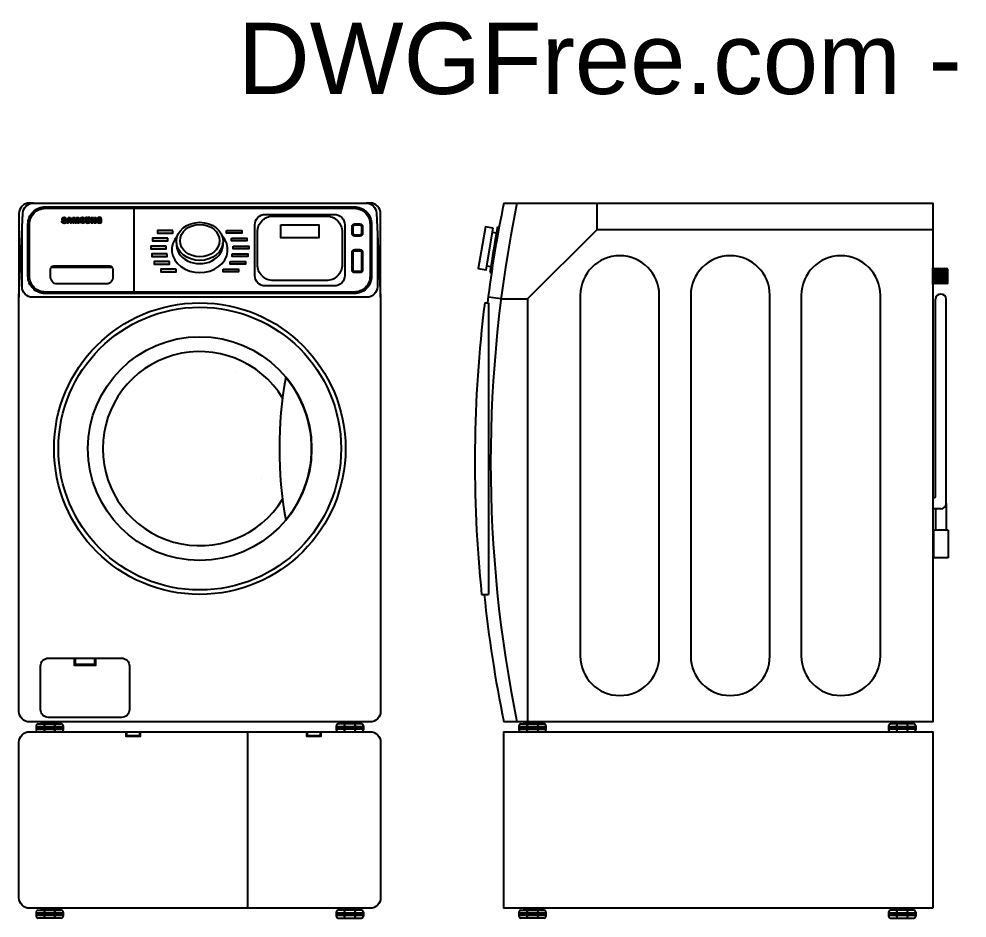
# Model space of a CAD drawing. Header units: millimetres. Extents: x -1005 to 7096, y 7734 to 11599.
# Drawn here: x -1005 to 3072, y 7734 to 11599 of the extents above; entities that cross this region are included whole.
import ezdxf

# ---------------------------------------------------------------- set-up
doc = ezdxf.new("R2010")
doc.units = ezdxf.units.MM
doc.linetypes.add('DOT', pattern=[0.25, 0, -0.25])
doc.layers.add('Accesorios', color=9, linetype='Continuous')
doc.layers.add('Equipos', color=8, linetype='Continuous')
doc.styles.get("Standard").update_dxf_attribs({"font": 'arial.ttf'})

# ---------------------------------------------------------------- blocks, each defined once
blk = doc.blocks.new('LavadoraWF20H5700AP-Frente')
at = {"layer": 'Equipos'}
h = blk.add_hatch(color=7, dxfattribs=at)
h.dxf.hatch_style = 1
h.paths.add_polyline_path([(-0.08, 0.9318), (-0.08, 0.9268), (-0.0508, 0.9268), (-0.0508, 0.9318)])
h.paths.add_polyline_path([(0.08, 0.9268), (0.08, 0.9318), (0.0508, 0.9318), (0.0508, 0.9268)])
h.paths.add_polyline_path([(0.0895, 0.9121), (0.0895, 0.9171), (0.0603, 0.9171), (0.0603, 0.9121)])
h.paths.add_polyline_path([(-0.0603, 0.9121), (-0.0603, 0.9171), (-0.0895, 0.9171), (-0.0895, 0.9121)])
h.paths.add_polyline_path([(-0.0636, 0.8974), (-0.0636, 0.9024), (-0.0928, 0.9024), (-0.0928, 0.8974)])
h.paths.add_polyline_path([(0.0928, 0.8974), (0.0928, 0.9024), (0.0636, 0.9024), (0.0636, 0.8974)])
h.paths.add_polyline_path([(0.0909, 0.8827), (0.0909, 0.8877), (0.0617, 0.8877), (0.0617, 0.8827)])
h.paths.add_polyline_path([(-0.0617, 0.8827), (-0.0617, 0.8877), (-0.0909, 0.8877), (-0.0909, 0.8827)])
h.paths.add_polyline_path([(-0.0866, 0.873), (-0.0866, 0.868), (-0.0574, 0.868), (-0.0574, 0.873)])
h.paths.add_polyline_path([(-0.0445, 0.8533), (-0.0445, 0.8583), (-0.0737, 0.8583), (-0.0737, 0.8533)])
h.paths.add_polyline_path([(0.0737, 0.8533), (0.0737, 0.8583), (0.0445, 0.8583), (0.0445, 0.8533)])
h.paths.add_polyline_path([(0.0574, 0.873), (0.0574, 0.868), (0.0866, 0.868), (0.0866, 0.873)])
at = {"layer": 'Equipos', "color": 7}
for p, q in [((-0.1247, 0.8152), (-0.1247, 0.974)), ((-0.2519, 0.946), (-0.2499, 0.9567)), ((-0.2499, 0.9567), (-0.2451, 0.9567)), ((-0.2475, 0.9559), (-0.249, 0.946)), ((-0.246, 0.946), (-0.2475, 0.9559)), ((-0.2451, 0.9567), (-0.2432, 0.946)), ((-0.241, 0.946), (-0.2408, 0.9567)), ((-0.2408, 0.9567), (-0.2364, 0.9567)), ((-0.2364, 0.946), (-0.2383, 0.9559)), ((-0.2383, 0.9559), (-0.2383, 0.946)), ((-0.2364, 0.9567), (-0.235, 0.9483)), ((-0.235, 0.9483), (-0.2337, 0.9567)), ((-0.2337, 0.9567), (-0.2293, 0.9567)), ((-0.2318, 0.9559), (-0.2337, 0.946)), ((-0.2318, 0.946), (-0.2318, 0.9559)), ((-0.2293, 0.9567), (-0.2291, 0.946)), ((-0.2058, 0.9461), (-0.2058, 0.9567)), ((-0.2058, 0.9567), (-0.2018, 0.9567)), ((-0.2006, 0.9461), (-0.2033, 0.955)), ((-0.2033, 0.955), (-0.2031, 0.9461)), ((-0.2018, 0.9567), (-0.1993, 0.948)), ((-0.1993, 0.948), (-0.1994, 0.9567)), ((-0.1994, 0.9567), (-0.1968, 0.9567)), ((-0.1968, 0.9567), (-0.1968, 0.9461)), ((-0.249, 0.946), (-0.2519, 0.946)), ((-0.2432, 0.946), (-0.246, 0.946)), ((-0.2383, 0.946), (-0.241, 0.946)), ((-0.2337, 0.946), (-0.2364, 0.946)), ((-0.2291, 0.946), (-0.2318, 0.946)), ((-0.2031, 0.9461), (-0.2058, 0.9461)), ((-0.1968, 0.9461), (-0.2006, 0.9461)), ((-0.2817, 0.8624), (-0.166, 0.8624)), ((-0.2934, -0.002), (-0.2761, -0.002)), ((0.2934, -0.002), (0.2761, -0.002)), ((0.0903, -0.0186), (0.0903, -0.3534)), ((-0.2934, -0.3554), (-0.2761, -0.3554)), ((0.2934, -0.3554), (0.2761, -0.3554))]:
    blk.add_line(p, q, dxfattribs=at)
at = {"layer": 'Equipos', "color": 7, "ltscale": 0.1}
for p, q in [((-0.3105, -0.0076), (-0.3105, -0.0149)), ((-0.3097, -0.0149), (-0.3097, -0.0076)), ((-0.308, -0.0149), (-0.308, -0.0076)), ((-0.3068, -0.0039), (-0.2934, -0.002)), ((-0.3068, -0.0039), (-0.2627, -0.0039)), ((-0.3063, -0.0149), (-0.3063, -0.0076)), ((-0.3045, -0.0149), (-0.3045, -0.0076)), ((-0.3028, -0.0149), (-0.3028, -0.0076)), ((-0.3011, -0.0149), (-0.3011, -0.0076)), ((-0.2993, -0.0149), (-0.2993, -0.0076)), ((-0.2976, -0.0149), (-0.2976, -0.0076)), ((-0.2954, -0.0149), (-0.2954, -0.0076)), ((-0.2936, -0.0076), (-0.2936, -0.0149)), ((-0.2914, -0.0149), (-0.2914, -0.0076)), ((-0.2898, 0), (-0.2893, -0.0005)), ((-0.2898, -0.0011), (-0.2893, -0.001)), ((-0.2898, -0.0011), (-0.2857, -0.002)), ((-0.2898, -0.0011), (-0.2893, -0.0017)), ((-0.2897, 0), (-0.2806, -0.002)), ((-0.2893, -0.001), (-0.2893, -0.0005)), ((-0.2893, -0.002), (-0.2893, -0.0017)), ((-0.2892, -0.0149), (-0.2892, -0.0076)), ((-0.2869, -0.0149), (-0.2869, -0.0076)), ((-0.2847, -0.0076), (-0.2847, -0.0149)), ((-0.2846, 0), (-0.2797, -0.0011)), ((-0.2825, -0.0149), (-0.2825, -0.0076)), ((-0.2803, -0.0149), (-0.2803, -0.0076)), ((-0.2798, 0), (-0.2801, -0.0001)), ((-0.2801, -0.0006), (-0.2801, -0.0001)), ((-0.2797, -0.0011), (-0.2801, -0.0006)), ((-0.2797, -0.0011), (-0.2801, -0.0013)), ((-0.2801, -0.0017), (-0.2801, -0.0013)), ((-0.2799, -0.002), (-0.2801, -0.0017)), ((-0.2781, -0.0149), (-0.2781, -0.0076)), ((-0.2627, -0.0039), (-0.2761, -0.002)), ((-0.2759, -0.0076), (-0.2759, -0.0149)), ((-0.2741, -0.0149), (-0.2741, -0.0076)), ((-0.2719, -0.0149), (-0.2719, -0.0076)), ((-0.2701, -0.0149), (-0.2701, -0.0076)), ((-0.2684, -0.0149), (-0.2684, -0.0076)), ((-0.2667, -0.0149), (-0.2667, -0.0076)), ((-0.2649, -0.0149), (-0.2649, -0.0076)), ((-0.2632, -0.0149), (-0.2632, -0.0076)), ((-0.2615, -0.0149), (-0.2615, -0.0076)), ((-0.2597, -0.0149), (-0.2597, -0.0076)), ((-0.259, -0.0076), (-0.259, -0.0149)), ((0.259, -0.0076), (0.259, -0.0149)), ((0.2597, -0.0149), (0.2597, -0.0076)), ((0.2615, -0.0149), (0.2615, -0.0076)), ((0.2627, -0.0039), (0.2761, -0.002)), ((0.3068, -0.0039), (0.2627, -0.0039)), ((0.2632, -0.0149), (0.2632, -0.0076)), ((0.2649, -0.0149), (0.2649, -0.0076)), ((0.2667, -0.0149), (0.2667, -0.0076)), ((0.2684, -0.0149), (0.2684, -0.0076)), ((0.2701, -0.0149), (0.2701, -0.0076)), ((0.2719, -0.0149), (0.2719, -0.0076)), ((0.2741, -0.0149), (0.2741, -0.0076)), ((0.2759, -0.0076), (0.2759, -0.0149)), ((0.2781, -0.0149), (0.2781, -0.0076)), ((0.2846, 0), (0.2797, -0.0011)), ((0.2797, -0.0011), (0.2801, -0.0006)), ((0.2797, -0.0011), (0.2801, -0.0013)), ((0.2798, 0), (0.2801, -0.0001)), ((0.2799, -0.002), (0.2801, -0.0017)), ((0.2801, -0.0006), (0.2801, -0.0001)), ((0.2801, -0.0017), (0.2801, -0.0013)), ((0.2803, -0.0149), (0.2803, -0.0076)), ((0.2897, 0), (0.2806, -0.002)), ((0.2825, -0.0149), (0.2825, -0.0076)), ((0.2847, -0.0076), (0.2847, -0.0149)), ((0.2898, -0.0011), (0.2857, -0.002)), ((0.2869, -0.0149), (0.2869, -0.0076)), ((0.2892, -0.0149), (0.2892, -0.0076)), ((0.2898, 0), (0.2893, -0.0005)), ((0.2893, -0.001), (0.2893, -0.0005)), ((0.2898, -0.0011), (0.2893, -0.001)), ((0.2898, -0.0011), (0.2893, -0.0017)), ((0.2893, -0.002), (0.2893, -0.0017)), ((0.2914, -0.0149), (0.2914, -0.0076)), ((0.3068, -0.0039), (0.2934, -0.002)), ((0.2936, -0.0076), (0.2936, -0.0149)), ((0.2954, -0.0149), (0.2954, -0.0076)), ((0.2976, -0.0149), (0.2976, -0.0076)), ((0.2993, -0.0149), (0.2993, -0.0076)), ((0.3011, -0.0149), (0.3011, -0.0076)), ((0.3028, -0.0149), (0.3028, -0.0076)), ((0.3045, -0.0149), (0.3045, -0.0076)), ((0.3063, -0.0149), (0.3063, -0.0076)), ((0.308, -0.0149), (0.308, -0.0076)), ((0.3097, -0.0149), (0.3097, -0.0076)), ((0.3105, -0.0076), (0.3105, -0.0149)), ((-0.2627, -0.0186), (-0.3068, -0.0186)), ((0.2627, -0.0186), (0.3068, -0.0186)), ((-0.3068, -0.3573), (-0.2934, -0.3554)), ((-0.3068, -0.3573), (-0.2627, -0.3573)), ((-0.2898, -0.3534), (-0.2893, -0.3539)), ((-0.2898, -0.3545), (-0.2893, -0.3544)), ((-0.2898, -0.3545), (-0.2857, -0.3554)), ((-0.2898, -0.3545), (-0.2893, -0.3551)), ((-0.2897, -0.3534), (-0.2806, -0.3554)), ((-0.2893, -0.3544), (-0.2893, -0.3539)), ((-0.2893, -0.3554), (-0.2893, -0.3551)), ((-0.2846, -0.3534), (-0.2797, -0.3545)), ((-0.2798, -0.3534), (-0.2801, -0.3535)), ((-0.2801, -0.354), (-0.2801, -0.3535)), ((-0.2797, -0.3545), (-0.2801, -0.354)), ((-0.2797, -0.3545), (-0.2801, -0.3547)), ((-0.2801, -0.3551), (-0.2801, -0.3547)), ((-0.2799, -0.3554), (-0.2801, -0.3551)), ((-0.2627, -0.3573), (-0.2761, -0.3554)), ((0.2627, -0.3573), (0.2761, -0.3554)), ((0.3068, -0.3573), (0.2627, -0.3573)), ((0.2846, -0.3534), (0.2797, -0.3545)), ((0.2797, -0.3545), (0.2801, -0.354)), ((0.2797, -0.3545), (0.2801, -0.3547)), ((0.2798, -0.3534), (0.2801, -0.3535)), ((0.2799, -0.3554), (0.2801, -0.3551)), ((0.2801, -0.354), (0.2801, -0.3535)), ((0.2801, -0.3551), (0.2801, -0.3547)), ((0.2897, -0.3534), (0.2806, -0.3554)), ((0.2898, -0.3545), (0.2857, -0.3554)), ((0.2898, -0.3534), (0.2893, -0.3539)), ((0.2893, -0.3544), (0.2893, -0.3539)), ((0.2898, -0.3545), (0.2893, -0.3544)), ((0.2898, -0.3545), (0.2893, -0.3551)), ((0.2893, -0.3554), (0.2893, -0.3551)), ((0.3068, -0.3573), (0.2934, -0.3554)), ((-0.3105, -0.361), (-0.3105, -0.3683)), ((-0.3097, -0.3683), (-0.3097, -0.361)), ((-0.308, -0.3683), (-0.308, -0.361)), ((-0.2627, -0.372), (-0.3068, -0.372)), ((-0.3063, -0.3683), (-0.3063, -0.361)), ((-0.3045, -0.3683), (-0.3045, -0.361)), ((-0.3028, -0.3683), (-0.3028, -0.361)), ((-0.3011, -0.3683), (-0.3011, -0.361)), ((-0.2993, -0.3683), (-0.2993, -0.361)), ((-0.2976, -0.3683), (-0.2976, -0.361)), ((-0.2954, -0.3683), (-0.2954, -0.361)), ((-0.2936, -0.361), (-0.2936, -0.3683)), ((-0.2914, -0.3683), (-0.2914, -0.361)), ((-0.2892, -0.3683), (-0.2892, -0.361)), ((-0.2869, -0.3683), (-0.2869, -0.361)), ((-0.2847, -0.361), (-0.2847, -0.3683)), ((-0.2825, -0.3683), (-0.2825, -0.361)), ((-0.2803, -0.3683), (-0.2803, -0.361)), ((-0.2781, -0.3683), (-0.2781, -0.361)), ((-0.2759, -0.361), (-0.2759, -0.3683)), ((-0.2741, -0.3683), (-0.2741, -0.361)), ((-0.2719, -0.3683), (-0.2719, -0.361)), ((-0.2701, -0.3683), (-0.2701, -0.361)), ((-0.2684, -0.3683), (-0.2684, -0.361)), ((-0.2667, -0.3683), (-0.2667, -0.361)), ((-0.2649, -0.3683), (-0.2649, -0.361)), ((-0.2632, -0.3683), (-0.2632, -0.361)), ((-0.2615, -0.3683), (-0.2615, -0.361)), ((-0.2597, -0.3683), (-0.2597, -0.361)), ((-0.259, -0.361), (-0.259, -0.3683)), ((0.259, -0.361), (0.259, -0.3683)), ((0.2597, -0.3683), (0.2597, -0.361)), ((0.2615, -0.3683), (0.2615, -0.361)), ((0.2627, -0.372), (0.3068, -0.372)), ((0.2632, -0.3683), (0.2632, -0.361)), ((0.2649, -0.3683), (0.2649, -0.361)), ((0.2667, -0.3683), (0.2667, -0.361)), ((0.2684, -0.3683), (0.2684, -0.361)), ((0.2701, -0.3683), (0.2701, -0.361)), ((0.2719, -0.3683), (0.2719, -0.361)), ((0.2741, -0.3683), (0.2741, -0.361)), ((0.2759, -0.361), (0.2759, -0.3683)), ((0.2781, -0.3683), (0.2781, -0.361)), ((0.2803, -0.3683), (0.2803, -0.361)), ((0.2825, -0.3683), (0.2825, -0.361)), ((0.2847, -0.361), (0.2847, -0.3683)), ((0.2869, -0.3683), (0.2869, -0.361)), ((0.2892, -0.3683), (0.2892, -0.361)), ((0.2914, -0.3683), (0.2914, -0.361)), ((0.2936, -0.361), (0.2936, -0.3683)), ((0.2954, -0.3683), (0.2954, -0.361)), ((0.2976, -0.3683), (0.2976, -0.361)), ((0.2993, -0.3683), (0.2993, -0.361)), ((0.3011, -0.3683), (0.3011, -0.361)), ((0.3028, -0.3683), (0.3028, -0.361)), ((0.3045, -0.3683), (0.3045, -0.361)), ((0.3063, -0.3683), (0.3063, -0.361)), ((0.308, -0.3683), (0.308, -0.361)), ((0.3097, -0.3683), (0.3097, -0.361)), ((0.3105, -0.361), (0.3105, -0.3683))]:
    blk.add_line(p, q, dxfattribs=at)
at = {"layer": 'Equipos', "color": 7}
for points in [[(-0.343, 0.8052), (-0.3354, 0.9649, -0.400367), (-0.3154, 0.984), (0.3154, 0.984, -0.400367), (0.3354, 0.9649), (0.343, 0.8052)], [(-0.3154, 0.984), (-0.323, 0.984, 0.414214), (-0.343, 0.964), (-0.343, 0.8052)], [(0.343, 0.8052), (0.343, 0.964, 0.414214), (0.323, 0.984), (0.3154, 0.984)], [(0.337, 0.9314), (0.337, 0.8252, -0.414214), (0.317, 0.8052), (-0.317, 0.8052, -0.414214), (-0.337, 0.8252), (-0.337, 0.9314)], [(0.343, 0.8052), (0.343, 0.02, -0.414214), (0.323, 0), (-0.323, 0, -0.414214), (-0.343, 0.02), (-0.343, 0.8052)]]:
    blk.add_lwpolyline(points, format="xyb", dxfattribs=at)
for points in [[(0.293, 0.8122), (-0.293, 0.8122, -0.414214), (-0.326, 0.8452), (-0.326, 0.944, -0.414214), (-0.293, 0.977), (0.293, 0.977, -0.414214), (0.326, 0.944), (0.326, 0.8452, -0.414214)], [(0.293, 0.8152), (-0.293, 0.8152, -0.414214), (-0.323, 0.8452), (-0.323, 0.944, -0.414214), (-0.293, 0.974), (0.293, 0.974, -0.414214), (0.323, 0.944), (0.323, 0.8452, -0.414214)], [(0.2551, 0.8268), (0.1244, 0.8268, -0.414214), (0.1044, 0.8468), (0.1044, 0.9425, -0.414214), (0.1244, 0.9625), (0.2551, 0.9625, -0.414214), (0.2751, 0.9425), (0.2751, 0.8468, -0.414214)], [(0.1394, 0.9594), (0.2401, 0.9594, -0.414214), (0.2701, 0.9294), (0.2701, 0.867, -0.414214), (0.2401, 0.837), (0.1394, 0.837, -0.414214), (0.1094, 0.867), (0.1094, 0.9294, -0.414214)], [(0.2939, 0.9444), (0.3039, 0.9444, -0.414214), (0.3089, 0.9394), (0.3089, 0.9264, -0.414214), (0.3039, 0.9214), (0.2939, 0.9214, -0.414214), (0.2889, 0.9264), (0.2889, 0.9394, -0.414214)], [(0.2939, 0.9424), (0.3039, 0.9424, -0.414214), (0.3069, 0.9394), (0.3069, 0.9264, -0.414214), (0.3039, 0.9234), (0.2939, 0.9234, -0.414214), (0.2909, 0.9264), (0.2909, 0.9394, -0.414214)], [(0.2939, 0.8956), (0.3039, 0.8956, -0.414214), (0.3089, 0.8906), (0.3089, 0.857, -0.414214), (0.3039, 0.852), (0.2939, 0.852, -0.414214), (0.2889, 0.857), (0.2889, 0.8906, -0.414214)], [(0.2939, 0.8936), (0.3039, 0.8936, -0.414214), (0.3069, 0.8906), (0.3069, 0.857, -0.414214), (0.3039, 0.854), (0.2939, 0.854, -0.414214), (0.2909, 0.857), (0.2909, 0.8906, -0.414214)], [(-0.1648, 0.8587), (-0.1648, 0.843, -0.414214), (-0.177, 0.8308), (-0.2707, 0.8308, -0.414214), (-0.2829, 0.843), (-0.2829, 0.8587, -0.414214), (-0.2768, 0.8648), (-0.1709, 0.8648, -0.414214)], [(0.1632, 0.6538, 0.089762), (0.1632, 0.3827, 0.175029), (0.2122, 0.5183, 0.175029)], [(-0.1484, 0.0084), (-0.2871, 0.0084, -0.414214), (-0.3021, 0.0234), (-0.3021, 0.1059, -0.414214), (-0.2871, 0.1209), (-0.1484, 0.1209, -0.414214), (-0.1334, 0.1059), (-0.1334, 0.0234, -0.414214)], [(0.323, -0.3534), (-0.323, -0.3534, -0.414214), (-0.343, -0.3334), (-0.343, -0.0386, -0.414214), (-0.323, -0.0186), (0.323, -0.0186, -0.414214), (0.343, -0.0386), (0.343, -0.3334, -0.414214)]]:
    blk.add_lwpolyline(points, format="xyb", close=True, dxfattribs=at)
for points in [[(0.154, 0.9428), (0.2256, 0.9428), (0.2256, 0.9179), (0.154, 0.9179)], [(-0.0508, 0.9318), (-0.08, 0.9318), (-0.08, 0.9268), (-0.0508, 0.9268)], [(0.0508, 0.9318), (0.08, 0.9318), (0.08, 0.9268), (0.0508, 0.9268)], [(-0.0636, 0.9024), (-0.0928, 0.9024), (-0.0928, 0.8974), (-0.0636, 0.8974)], [(-0.0603, 0.9171), (-0.0895, 0.9171), (-0.0895, 0.9121), (-0.0603, 0.9121)], [(0.0603, 0.9171), (0.0895, 0.9171), (0.0895, 0.9121), (0.0603, 0.9121)], [(0.0636, 0.9024), (0.0928, 0.9024), (0.0928, 0.8974), (0.0636, 0.8974)], [(-0.0617, 0.8877), (-0.0909, 0.8877), (-0.0909, 0.8827), (-0.0617, 0.8827)], [(0.0617, 0.8877), (0.0909, 0.8877), (0.0909, 0.8827), (0.0617, 0.8827)], [(-0.0574, 0.873), (-0.0866, 0.873), (-0.0866, 0.868), (-0.0574, 0.868)], [(0.0574, 0.873), (0.0866, 0.873), (0.0866, 0.868), (0.0574, 0.868)], [(-0.0445, 0.8583), (-0.0737, 0.8583), (-0.0737, 0.8533), (-0.0445, 0.8533)], [(0.0445, 0.8583), (0.0737, 0.8583), (0.0737, 0.8533), (0.0445, 0.8533)], [(-0.2377, 0.1209), (-0.1979, 0.1209), (-0.1979, 0.107), (-0.2377, 0.107)], [(-0.2358, 0.1209), (-0.1998, 0.1209), (-0.1998, 0.1089), (-0.2358, 0.1089)], [(-0.1396, -0.0186), (-0.1131, -0.0186), (-0.1131, -0.0278), (-0.1396, -0.0278)], [(-0.1384, -0.0186), (-0.1143, -0.0186), (-0.1143, -0.0266), (-0.1384, -0.0266)], [(0.2034, -0.0186), (0.2299, -0.0186), (0.2299, -0.0278), (0.2034, -0.0278)], [(0.2046, -0.0186), (0.2287, -0.0186), (0.2287, -0.0266), (0.2046, -0.0266)]]:
    blk.add_lwpolyline(points, close=True, dxfattribs=at)
for radius in [0.2765, 0.2681, 0.2122]:
    blk.add_circle((0, 0.5183), radius, dxfattribs=at)
blk.add_arc((0, 0.5183), 0.1841, 31.4099, 328.5901, dxfattribs=at)
at = {"layer": 'Equipos', "color": 7, "linetype": 'DOT', "ltscale": 10}
for radius, start, end in [(0.1624, 64.271, 322.8836), (0.1784, 334.771, 25.229)]:
    blk.add_arc((0, 0.5183), radius, start, end, dxfattribs=at)
at = {"layer": 'Equipos', "color": 7, "linetype": 'DOT', "ltscale": 15}
blk.add_arc((0, 0.5183), 0.1303, 334.271, 127.1164, dxfattribs=at)
at = {"layer": 'Equipos', "color": 7, "ltscale": 0.1}
for centre, radius, start, end in [((-0.3068, -0.0076), 0.00368, 90, 180), ((-0.3068, -0.0149), 0.00368, 180, 270), ((-0.2886, -0.0089), 0.00693, 134.1211, 169.2211), ((-0.2886, -0.0136), 0.00693, 190.7789, 225.8789), ((-0.2809, -0.0089), 0.00693, 10.7789, 45.8789), ((-0.2809, -0.0136), 0.00693, 314.1211, 349.2211), ((-0.2627, -0.0076), 0.00368, 0, 90), ((-0.2627, -0.0149), 0.00368, 270, 0), ((0.2627, -0.0076), 0.00368, 90, 180), ((0.2627, -0.0149), 0.00368, 180, 270), ((0.2809, -0.0089), 0.00693, 134.1211, 169.2211), ((0.2809, -0.0136), 0.00693, 190.7789, 225.8789), ((0.2886, -0.0089), 0.00693, 10.7789, 45.8789), ((0.2886, -0.0136), 0.00693, 314.1211, 349.2211), ((0.3068, -0.0076), 0.00368, 0, 90), ((0.3068, -0.0149), 0.00368, 270, 0), ((-0.3068, -0.361), 0.00368, 90, 180), ((-0.2886, -0.3623), 0.00693, 134.1211, 169.2211), ((-0.2809, -0.3623), 0.00693, 10.7789, 45.8789), ((-0.2627, -0.361), 0.00368, 0, 90), ((0.2627, -0.361), 0.00368, 90, 180), ((0.2809, -0.3623), 0.00693, 134.1211, 169.2211), ((0.2886, -0.3623), 0.00693, 10.7789, 45.8789), ((0.3068, -0.361), 0.00368, 0, 90), ((-0.3068, -0.3683), 0.00368, 180, 270), ((-0.2886, -0.367), 0.00693, 190.7789, 225.8789), ((-0.2809, -0.367), 0.00693, 314.1211, 349.2211), ((-0.2627, -0.3683), 0.00368, 270, 0), ((0.2627, -0.3683), 0.00368, 180, 270), ((0.2809, -0.367), 0.00693, 190.7789, 225.8789), ((0.2886, -0.367), 0.00693, 314.1211, 349.2211), ((0.3068, -0.3683), 0.00368, 270, 0)]:
    blk.add_arc(centre, radius, start, end, dxfattribs=at)
at = {"layer": 'Equipos', "color": 7}
for centre, major_axis in [((0, 0.9113), (-0.0442, 0)), ((0, 0.9126), (-0.0375, 0))]:
    blk.add_ellipse(centre, major_axis=major_axis, ratio=0.81915, dxfattribs=at)
for centre, major_axis, start_param, end_param in [((0, 0.8955), (-0.053, 0), 5.637133, 10.07083), ((0, 0.9053), (-0.0442, 0), 6.201106, 9.506857)]:
    blk.add_ellipse(centre, major_axis=major_axis, ratio=0.81915, start_param=start_param, end_param=end_param, dxfattribs=at)
for points, knots in [([(-0.2564, 0.949), (-0.2563, 0.9487), (-0.2563, 0.9484), (-0.2564, 0.9482), (-0.2565, 0.9478), (-0.2567, 0.9475), (-0.2574, 0.9475), (-0.2581, 0.9475), (-0.2585, 0.9479), (-0.2585, 0.9484), (-0.2585, 0.9484), (-0.2585, 0.9495), (-0.2585, 0.9495), (-0.2585, 0.9495), (-0.2614, 0.9495), (-0.2614, 0.9495), (-0.2614, 0.9495), (-0.2614, 0.9487), (-0.2614, 0.9487), (-0.2614, 0.9463), (-0.2595, 0.9455), (-0.2575, 0.9455), (-0.2556, 0.9455), (-0.254, 0.9462), (-0.2537, 0.948), (-0.2536, 0.9489), (-0.2537, 0.9495), (-0.2537, 0.9497), (-0.2542, 0.952), (-0.2582, 0.9527), (-0.2585, 0.9539), (-0.2586, 0.9541), (-0.2586, 0.9544), (-0.2586, 0.9545), (-0.2585, 0.9548), (-0.2582, 0.9552), (-0.2576, 0.9552), (-0.2569, 0.9552), (-0.2566, 0.9548), (-0.2566, 0.9542), (-0.2566, 0.9542), (-0.2566, 0.9536), (-0.2566, 0.9536), (-0.2566, 0.9536), (-0.2539, 0.9536), (-0.2539, 0.9536), (-0.2539, 0.9536), (-0.2539, 0.9543), (-0.2539, 0.9543), (-0.2539, 0.9567), (-0.256, 0.957), (-0.2575, 0.957), (-0.2594, 0.957), (-0.261, 0.9564), (-0.2613, 0.9546), (-0.2613, 0.9542), (-0.2614, 0.9537), (-0.2612, 0.9532), (-0.2608, 0.951), (-0.257, 0.9504), (-0.2564, 0.949)], [0, 0, 0, 0, 1, 1, 1, 2, 2, 2, 3, 3, 3, 4, 4, 4, 5, 5, 5, 6, 6, 6, 7, 7, 7, 8, 8, 8, 9, 9, 9, 10, 10, 10, 11, 11, 11, 12, 12, 12, 13, 13, 13, 14, 14, 14, 15, 15, 15, 16, 16, 16, 17, 17, 17, 18, 18, 18, 19, 19, 19, 20, 20, 20, 20]), ([(-0.2215, 0.949), (-0.2214, 0.9487), (-0.2215, 0.9484), (-0.2215, 0.9482), (-0.2216, 0.9479), (-0.2218, 0.9475), (-0.2225, 0.9475), (-0.2232, 0.9475), (-0.2236, 0.9479), (-0.2236, 0.9485), (-0.2236, 0.9485), (-0.2236, 0.9495), (-0.2236, 0.9495), (-0.2236, 0.9495), (-0.2265, 0.9495), (-0.2265, 0.9495), (-0.2265, 0.9495), (-0.2265, 0.9487), (-0.2265, 0.9487), (-0.2265, 0.9463), (-0.2246, 0.9456), (-0.2226, 0.9456), (-0.2207, 0.9456), (-0.2191, 0.9462), (-0.2188, 0.948), (-0.2187, 0.9489), (-0.2188, 0.9495), (-0.2189, 0.9498), (-0.2193, 0.952), (-0.2233, 0.9526), (-0.2236, 0.9539), (-0.2237, 0.9541), (-0.2237, 0.9543), (-0.2236, 0.9544), (-0.2236, 0.9548), (-0.2233, 0.9552), (-0.2227, 0.9552), (-0.2221, 0.9552), (-0.2217, 0.9548), (-0.2217, 0.9542), (-0.2217, 0.9542), (-0.2217, 0.9535), (-0.2217, 0.9535), (-0.2217, 0.9535), (-0.219, 0.9535), (-0.219, 0.9535), (-0.219, 0.9535), (-0.219, 0.9543), (-0.219, 0.9543), (-0.219, 0.9566), (-0.2211, 0.957), (-0.2226, 0.957), (-0.2245, 0.957), (-0.2261, 0.9563), (-0.2263, 0.9546), (-0.2264, 0.9541), (-0.2264, 0.9537), (-0.2263, 0.9532), (-0.2258, 0.951), (-0.2221, 0.9504), (-0.2215, 0.949)], [0, 0, 0, 0, 1, 1, 1, 2, 2, 2, 3, 3, 3, 4, 4, 4, 5, 5, 5, 6, 6, 6, 7, 7, 7, 8, 8, 8, 9, 9, 9, 10, 10, 10, 11, 11, 11, 12, 12, 12, 13, 13, 13, 14, 14, 14, 15, 15, 15, 16, 16, 16, 17, 17, 17, 18, 18, 18, 19, 19, 19, 20, 20, 20, 20]), ([(-0.2125, 0.9476), (-0.2118, 0.9476), (-0.2115, 0.9481), (-0.2115, 0.9483), (-0.2115, 0.9485), (-0.2115, 0.9486), (-0.2115, 0.9487), (-0.2115, 0.9487), (-0.2115, 0.9567), (-0.2115, 0.9567), (-0.2115, 0.9567), (-0.2087, 0.9567), (-0.2087, 0.9567), (-0.2087, 0.9567), (-0.2087, 0.949), (-0.2087, 0.949), (-0.2087, 0.9488), (-0.2088, 0.9484), (-0.2088, 0.9483), (-0.209, 0.9463), (-0.2105, 0.9456), (-0.2125, 0.9456), (-0.2145, 0.9456), (-0.2161, 0.9463), (-0.2163, 0.9483), (-0.2163, 0.9484), (-0.2163, 0.9488), (-0.2163, 0.949), (-0.2163, 0.949), (-0.2163, 0.9567), (-0.2163, 0.9567), (-0.2163, 0.9567), (-0.2136, 0.9567), (-0.2136, 0.9567), (-0.2136, 0.9567), (-0.2136, 0.9487), (-0.2136, 0.9487), (-0.2136, 0.9486), (-0.2136, 0.9485), (-0.2135, 0.9483), (-0.2135, 0.9481), (-0.2133, 0.9476), (-0.2125, 0.9476)], [0, 0, 0, 0, 1, 1, 1, 2, 2, 2, 3, 3, 3, 4, 4, 4, 5, 5, 5, 6, 6, 6, 7, 7, 7, 8, 8, 8, 9, 9, 9, 10, 10, 10, 11, 11, 11, 12, 12, 12, 13, 13, 13, 14, 14, 14, 14]), ([(-0.1901, 0.9477), (-0.1894, 0.9477), (-0.1891, 0.9482), (-0.189, 0.9484), (-0.189, 0.9486), (-0.189, 0.9487), (-0.189, 0.9489), (-0.189, 0.9489), (-0.189, 0.9504), (-0.189, 0.9504), (-0.189, 0.9504), (-0.1901, 0.9504), (-0.1901, 0.9504), (-0.1901, 0.9504), (-0.1901, 0.952), (-0.1901, 0.952), (-0.1901, 0.952), (-0.1863, 0.952), (-0.1863, 0.952), (-0.1863, 0.952), (-0.1863, 0.9491), (-0.1863, 0.9491), (-0.1863, 0.9489), (-0.1863, 0.9488), (-0.1863, 0.9484), (-0.1865, 0.9464), (-0.1882, 0.9457), (-0.1901, 0.9457), (-0.192, 0.9457), (-0.1937, 0.9464), (-0.1939, 0.9484), (-0.1939, 0.9488), (-0.1939, 0.9489), (-0.1939, 0.9491), (-0.1939, 0.9491), (-0.1939, 0.9536), (-0.1939, 0.9536), (-0.1939, 0.9538), (-0.1939, 0.9541), (-0.1939, 0.9543), (-0.1936, 0.9563), (-0.192, 0.957), (-0.1901, 0.957), (-0.1882, 0.957), (-0.1866, 0.9563), (-0.1864, 0.9543), (-0.1863, 0.954), (-0.1863, 0.9536), (-0.1863, 0.9536), (-0.1863, 0.9536), (-0.1863, 0.9533), (-0.1863, 0.9533), (-0.1863, 0.9533), (-0.189, 0.9533), (-0.189, 0.9533), (-0.189, 0.9533), (-0.189, 0.9539), (-0.189, 0.9539), (-0.189, 0.9539), (-0.189, 0.9541), (-0.1891, 0.9543), (-0.1891, 0.9545), (-0.1893, 0.955), (-0.1901, 0.955), (-0.1909, 0.955), (-0.1912, 0.9545), (-0.1912, 0.9543), (-0.1912, 0.9541), (-0.1913, 0.9539), (-0.1913, 0.9538), (-0.1913, 0.9538), (-0.1913, 0.9489), (-0.1913, 0.9489), (-0.1913, 0.9487), (-0.1913, 0.9486), (-0.1912, 0.9484), (-0.1912, 0.9482), (-0.1909, 0.9477), (-0.1901, 0.9477)], [0, 0, 0, 0, 1, 1, 1, 2, 2, 2, 3, 3, 3, 4, 4, 4, 5, 5, 5, 6, 6, 6, 7, 7, 7, 8, 8, 8, 9, 9, 9, 10, 10, 10, 11, 11, 11, 12, 12, 12, 13, 13, 13, 14, 14, 14, 15, 15, 15, 16, 16, 16, 17, 17, 17, 18, 18, 18, 19, 19, 19, 20, 20, 20, 21, 21, 21, 22, 22, 22, 23, 23, 23, 24, 24, 24, 25, 25, 25, 26, 26, 26, 26])]:
    blk.add_open_spline(points, degree=3, knots=knots, dxfattribs=at)
blk = doc.blocks.new('LavadoraWF20H5700AP-Perfil')
at = {"layer": 'Accesorios', "color": 7}
for p, q in [((0.4089, 0.8584), (0.407, 0.8603)), ((0.407, 0.8303), (0.407, 0.8603)), ((0.4108, 0.8603), (0.4089, 0.8584)), ((0.4089, 0.8584), (0.4089, 0.8322)), ((0.4126, 0.8584), (0.4108, 0.8603)), ((0.4108, 0.8303), (0.4108, 0.8603)), ((0.4145, 0.8603), (0.4126, 0.8584)), ((0.4126, 0.8584), (0.4126, 0.8322)), ((0.4164, 0.8584), (0.4145, 0.8603)), ((0.4145, 0.8303), (0.4145, 0.8603)), ((0.4183, 0.8603), (0.4164, 0.8584)), ((0.4164, 0.8584), (0.4164, 0.8322)), ((0.4201, 0.8584), (0.4183, 0.8603)), ((0.4183, 0.8303), (0.4183, 0.8603)), ((0.422, 0.8603), (0.4201, 0.8584)), ((0.4201, 0.8584), (0.4201, 0.8322)), ((0.4239, 0.8584), (0.422, 0.8603)), ((0.422, 0.8303), (0.422, 0.8603)), ((0.4258, 0.8603), (0.4239, 0.8584)), ((0.4239, 0.8584), (0.4239, 0.8322)), ((0.4276, 0.8584), (0.4258, 0.8603)), ((0.4258, 0.8303), (0.4258, 0.8603)), ((0.4295, 0.8603), (0.4276, 0.8584)), ((0.4276, 0.8584), (0.4276, 0.8322)), ((0.4314, 0.8584), (0.4295, 0.8603)), ((0.4295, 0.8303), (0.4295, 0.8603)), ((0.4333, 0.8603), (0.4314, 0.8584)), ((0.4314, 0.8584), (0.4314, 0.8322)), ((0.4351, 0.8584), (0.4333, 0.8603)), ((0.4333, 0.8303), (0.4333, 0.8603)), ((0.4351, 0.8322), (0.4351, 0.8584)), ((0.4089, 0.8322), (0.407, 0.8303)), ((0.4108, 0.8303), (0.4089, 0.8322)), ((0.4126, 0.8322), (0.4108, 0.8303)), ((0.4145, 0.8303), (0.4126, 0.8322)), ((0.4164, 0.8322), (0.4145, 0.8303)), ((0.4183, 0.8303), (0.4164, 0.8322)), ((0.4201, 0.8322), (0.4183, 0.8303)), ((0.422, 0.8303), (0.4201, 0.8322)), ((0.4239, 0.8322), (0.422, 0.8303)), ((0.4258, 0.8303), (0.4239, 0.8322)), ((0.4276, 0.8322), (0.4258, 0.8303)), ((0.4295, 0.8303), (0.4276, 0.8322)), ((0.4314, 0.8322), (0.4295, 0.8303)), ((0.4333, 0.8303), (0.4314, 0.8322)), ((0.4351, 0.8322), (0.4333, 0.8303))]:
    blk.add_line(p, q, dxfattribs=at)
at = {"layer": 'Equipos', "color": 7}
for p, q in [((-0.2301, 0.934), (-0.2301, 0.984)), ((-0.4189, 0.9389), (-0.4159, 0.9383)), ((-0.4284, 0.9287), (-0.421, 0.9274)), ((-0.362, 0.8021), (-0.2301, 0.934)), ((-0.2301, 0.934), (0.407, 0.934)), ((-0.4394, 0.8648), (-0.432, 0.8635)), ((-0.4334, 0.8521), (-0.4304, 0.8516)), ((-0.4432, 0.7947), (-0.436, 0.7947)), ((-0.4123, 0.8022), (-0.4369, 0.8052)), ((-0.436, 0.7947), (-0.436, 0.2418)), ((-0.4123, 0.8021), (-0.362, 0.8021)), ((-0.362, 0.8021), (-0.362, 0)), ((0.412, 0.4292), (0.412, 0.8015)), ((0.432, 0.4142), (0.432, 0.8015)), ((0.407, 0.4242), (0.407, 0.4242)), ((0.432, 0.4142), (0.432, 0.3637)), ((0.422, 0.4042), (0.407, 0.4042)), ((0.412, 0.4042), (0.412, 0.3637)), ((0.436, 0.3637), (0.408, 0.3637)), ((0.408, 0.3637), (0.408, 0.3113)), ((0.436, 0.3637), (0.436, 0.3113)), ((0.436, 0.3113), (0.408, 0.3113)), ((-0.4492, 0.2418), (-0.436, 0.2418)), ((-0.3614, -0.002), (-0.3441, -0.002)), ((0.3574, -0.002), (0.3401, -0.002)), ((-0.3614, -0.3554), (-0.3441, -0.3554)), ((0.3574, -0.3554), (0.3401, -0.3554))]:
    blk.add_line(p, q, dxfattribs=at)
at = {"layer": 'Equipos', "color": 7, "ltscale": 0.1}
for p, q in [((-0.3578, 0), (-0.3486, -0.002)), ((-0.3578, 0), (-0.3574, -0.0005)), ((-0.3527, 0), (-0.3477, -0.0011)), ((-0.3478, 0), (-0.3482, -0.0001)), ((-0.3785, -0.0076), (-0.3785, -0.0149)), ((-0.3778, -0.0149), (-0.3778, -0.0076)), ((-0.376, -0.0149), (-0.376, -0.0076)), ((-0.3748, -0.0039), (-0.3614, -0.002)), ((-0.3748, -0.0039), (-0.3307, -0.0039)), ((-0.3743, -0.0149), (-0.3743, -0.0076)), ((-0.3726, -0.0149), (-0.3726, -0.0076)), ((-0.3708, -0.0149), (-0.3708, -0.0076)), ((-0.3691, -0.0149), (-0.3691, -0.0076)), ((-0.3674, -0.0149), (-0.3674, -0.0076)), ((-0.3656, -0.0149), (-0.3656, -0.0076)), ((-0.3634, -0.0149), (-0.3634, -0.0076)), ((-0.3616, -0.0076), (-0.3616, -0.0149)), ((-0.3594, -0.0149), (-0.3594, -0.0076)), ((-0.3578, -0.0011), (-0.3574, -0.001)), ((-0.3578, -0.0011), (-0.3537, -0.002)), ((-0.3578, -0.0011), (-0.3574, -0.0017)), ((-0.3574, -0.001), (-0.3574, -0.0005)), ((-0.3574, -0.002), (-0.3574, -0.0017)), ((-0.3572, -0.0149), (-0.3572, -0.0076)), ((-0.355, -0.0149), (-0.355, -0.0076)), ((-0.3528, -0.0076), (-0.3528, -0.0149)), ((-0.3506, -0.0149), (-0.3506, -0.0076)), ((-0.3483, -0.0149), (-0.3483, -0.0076)), ((-0.3482, -0.0006), (-0.3482, -0.0001)), ((-0.3477, -0.0011), (-0.3482, -0.0006)), ((-0.3477, -0.0011), (-0.3482, -0.0013)), ((-0.3482, -0.0017), (-0.3482, -0.0013)), ((-0.3479, -0.002), (-0.3482, -0.0017)), ((-0.3461, -0.0149), (-0.3461, -0.0076)), ((-0.3307, -0.0039), (-0.3441, -0.002)), ((-0.3439, -0.0076), (-0.3439, -0.0149)), ((-0.3421, -0.0149), (-0.3421, -0.0076)), ((-0.3399, -0.0149), (-0.3399, -0.0076)), ((-0.3382, -0.0149), (-0.3382, -0.0076)), ((-0.3364, -0.0149), (-0.3364, -0.0076)), ((-0.3347, -0.0149), (-0.3347, -0.0076)), ((-0.333, -0.0149), (-0.333, -0.0076)), ((-0.3312, -0.0149), (-0.3312, -0.0076)), ((-0.3295, -0.0149), (-0.3295, -0.0076)), ((-0.3278, -0.0149), (-0.3278, -0.0076)), ((-0.327, -0.0076), (-0.327, -0.0149)), ((0.323, -0.0076), (0.323, -0.0149)), ((0.3237, -0.0149), (0.3237, -0.0076)), ((0.3255, -0.0149), (0.3255, -0.0076)), ((0.3267, -0.0039), (0.3401, -0.002)), ((0.3708, -0.0039), (0.3267, -0.0039)), ((0.3272, -0.0149), (0.3272, -0.0076)), ((0.3289, -0.0149), (0.3289, -0.0076)), ((0.3307, -0.0149), (0.3307, -0.0076)), ((0.3324, -0.0149), (0.3324, -0.0076)), ((0.3341, -0.0149), (0.3341, -0.0076)), ((0.3359, -0.0149), (0.3359, -0.0076)), ((0.3381, -0.0149), (0.3381, -0.0076)), ((0.3399, -0.0076), (0.3399, -0.0149)), ((0.3421, -0.0149), (0.3421, -0.0076)), ((0.3486, 0), (0.3437, -0.0011)), ((0.3437, -0.0011), (0.3441, -0.0006)), ((0.3437, -0.0011), (0.3441, -0.0013)), ((0.3438, 0), (0.3441, -0.0001)), ((0.3439, -0.002), (0.3441, -0.0017)), ((0.3441, -0.0006), (0.3441, -0.0001)), ((0.3441, -0.0017), (0.3441, -0.0013)), ((0.3443, -0.0149), (0.3443, -0.0076)), ((0.3537, 0), (0.3446, -0.002)), ((0.3465, -0.0149), (0.3465, -0.0076)), ((0.3487, -0.0076), (0.3487, -0.0149)), ((0.3538, -0.0011), (0.3497, -0.002)), ((0.3509, -0.0149), (0.3509, -0.0076)), ((0.3532, -0.0149), (0.3532, -0.0076)), ((0.3538, 0), (0.3533, -0.0005)), ((0.3533, -0.001), (0.3533, -0.0005)), ((0.3538, -0.0011), (0.3533, -0.001)), ((0.3538, -0.0011), (0.3533, -0.0017)), ((0.3533, -0.002), (0.3533, -0.0017)), ((0.3554, -0.0149), (0.3554, -0.0076)), ((0.3708, -0.0039), (0.3574, -0.002)), ((0.3576, -0.0076), (0.3576, -0.0149)), ((0.3594, -0.0149), (0.3594, -0.0076)), ((0.3616, -0.0149), (0.3616, -0.0076)), ((0.3633, -0.0149), (0.3633, -0.0076)), ((0.3651, -0.0149), (0.3651, -0.0076)), ((0.3668, -0.0149), (0.3668, -0.0076)), ((0.3685, -0.0149), (0.3685, -0.0076)), ((0.3703, -0.0149), (0.3703, -0.0076)), ((0.372, -0.0149), (0.372, -0.0076)), ((0.3737, -0.0149), (0.3737, -0.0076)), ((0.3745, -0.0076), (0.3745, -0.0149)), ((-0.3307, -0.0186), (-0.3748, -0.0186)), ((0.3267, -0.0186), (0.3708, -0.0186)), ((-0.3748, -0.3573), (-0.3614, -0.3554)), ((-0.3748, -0.3573), (-0.3307, -0.3573)), ((-0.3578, -0.3534), (-0.3486, -0.3554)), ((-0.3578, -0.3534), (-0.3574, -0.3539)), ((-0.3578, -0.3545), (-0.3574, -0.3544)), ((-0.3578, -0.3545), (-0.3537, -0.3554)), ((-0.3578, -0.3545), (-0.3574, -0.3551)), ((-0.3574, -0.3544), (-0.3574, -0.3539)), ((-0.3574, -0.3554), (-0.3574, -0.3551)), ((-0.3527, -0.3534), (-0.3477, -0.3545)), ((-0.3478, -0.3534), (-0.3482, -0.3535)), ((-0.3482, -0.354), (-0.3482, -0.3535)), ((-0.3477, -0.3545), (-0.3482, -0.354)), ((-0.3477, -0.3545), (-0.3482, -0.3547)), ((-0.3482, -0.3551), (-0.3482, -0.3547)), ((-0.3479, -0.3554), (-0.3482, -0.3551)), ((-0.3307, -0.3573), (-0.3441, -0.3554)), ((0.3267, -0.3573), (0.3401, -0.3554)), ((0.3708, -0.3573), (0.3267, -0.3573)), ((0.3486, -0.3534), (0.3437, -0.3545)), ((0.3437, -0.3545), (0.3441, -0.354)), ((0.3437, -0.3545), (0.3441, -0.3547)), ((0.3438, -0.3534), (0.3441, -0.3535)), ((0.3439, -0.3554), (0.3441, -0.3551)), ((0.3441, -0.354), (0.3441, -0.3535)), ((0.3441, -0.3551), (0.3441, -0.3547)), ((0.3537, -0.3534), (0.3446, -0.3554)), ((0.3538, -0.3545), (0.3497, -0.3554)), ((0.3538, -0.3534), (0.3533, -0.3539)), ((0.3533, -0.3544), (0.3533, -0.3539)), ((0.3538, -0.3545), (0.3533, -0.3544)), ((0.3538, -0.3545), (0.3533, -0.3551)), ((0.3533, -0.3554), (0.3533, -0.3551)), ((0.3708, -0.3573), (0.3574, -0.3554)), ((-0.3785, -0.361), (-0.3785, -0.3683)), ((-0.3778, -0.3683), (-0.3778, -0.361)), ((-0.376, -0.3683), (-0.376, -0.361)), ((-0.3307, -0.372), (-0.3748, -0.372)), ((-0.3743, -0.3683), (-0.3743, -0.361)), ((-0.3726, -0.3683), (-0.3726, -0.361)), ((-0.3708, -0.3683), (-0.3708, -0.361)), ((-0.3691, -0.3683), (-0.3691, -0.361)), ((-0.3674, -0.3683), (-0.3674, -0.361)), ((-0.3656, -0.3683), (-0.3656, -0.361)), ((-0.3634, -0.3683), (-0.3634, -0.361)), ((-0.3616, -0.361), (-0.3616, -0.3683)), ((-0.3594, -0.3683), (-0.3594, -0.361)), ((-0.3572, -0.3683), (-0.3572, -0.361)), ((-0.355, -0.3683), (-0.355, -0.361)), ((-0.3528, -0.361), (-0.3528, -0.3683)), ((-0.3506, -0.3683), (-0.3506, -0.361)), ((-0.3483, -0.3683), (-0.3483, -0.361)), ((-0.3461, -0.3683), (-0.3461, -0.361)), ((-0.3439, -0.361), (-0.3439, -0.3683)), ((-0.3421, -0.3683), (-0.3421, -0.361)), ((-0.3399, -0.3683), (-0.3399, -0.361)), ((-0.3382, -0.3683), (-0.3382, -0.361)), ((-0.3364, -0.3683), (-0.3364, -0.361)), ((-0.3347, -0.3683), (-0.3347, -0.361)), ((-0.333, -0.3683), (-0.333, -0.361)), ((-0.3312, -0.3683), (-0.3312, -0.361)), ((-0.3295, -0.3683), (-0.3295, -0.361)), ((-0.3278, -0.3683), (-0.3278, -0.361)), ((-0.327, -0.361), (-0.327, -0.3683)), ((0.323, -0.361), (0.323, -0.3683)), ((0.3237, -0.3683), (0.3237, -0.361)), ((0.3255, -0.3683), (0.3255, -0.361)), ((0.3267, -0.372), (0.3708, -0.372)), ((0.3272, -0.3683), (0.3272, -0.361)), ((0.3289, -0.3683), (0.3289, -0.361)), ((0.3307, -0.3683), (0.3307, -0.361)), ((0.3324, -0.3683), (0.3324, -0.361)), ((0.3341, -0.3683), (0.3341, -0.361)), ((0.3359, -0.3683), (0.3359, -0.361)), ((0.3381, -0.3683), (0.3381, -0.361)), ((0.3399, -0.361), (0.3399, -0.3683)), ((0.3421, -0.3683), (0.3421, -0.361)), ((0.3443, -0.3683), (0.3443, -0.361)), ((0.3465, -0.3683), (0.3465, -0.361)), ((0.3487, -0.361), (0.3487, -0.3683)), ((0.3509, -0.3683), (0.3509, -0.361)), ((0.3532, -0.3683), (0.3532, -0.361)), ((0.3554, -0.3683), (0.3554, -0.361)), ((0.3576, -0.361), (0.3576, -0.3683)), ((0.3594, -0.3683), (0.3594, -0.361)), ((0.3616, -0.3683), (0.3616, -0.361)), ((0.3633, -0.3683), (0.3633, -0.361)), ((0.3651, -0.3683), (0.3651, -0.361)), ((0.3668, -0.3683), (0.3668, -0.361)), ((0.3685, -0.3683), (0.3685, -0.361)), ((0.3703, -0.3683), (0.3703, -0.361)), ((0.372, -0.3683), (0.372, -0.361)), ((0.3737, -0.3683), (0.3737, -0.361)), ((0.3745, -0.361), (0.3745, -0.3683))]:
    blk.add_line(p, q, dxfattribs=at)
at = {"layer": 'Equipos', "color": 7}
blk.add_lwpolyline([(-0.407, 0.984), (0.407, 0.984), (0.407, 0), (-0.407, 0)], dxfattribs=at)
for points in [[(-0.4271, 0.9362), (-0.4419, 0.9388), (-0.4555, 0.8599), (-0.4407, 0.8574)], [(0.407, -0.3534), (-0.407, -0.3534), (-0.407, -0.0186), (0.407, -0.0186)]]:
    blk.add_lwpolyline(points, close=True, dxfattribs=at)
for points in [[(-0.112, 0.809, 1), (-0.262, 0.809), (-0.262, 0.125, 1), (-0.112, 0.125)], [(0.0976, 0.809, 1), (-0.0524, 0.809), (-0.0524, 0.125, 1), (0.0976, 0.125)], [(0.3073, 0.809, 1), (0.1573, 0.809), (0.1573, 0.125, 1), (0.3073, 0.125)]]:
    blk.add_lwpolyline(points, format="xyb", close=True, dxfattribs=at)
for centre, radius, start, end in [((1.9886, 0.492), 2.4456, 168.3944, 172.889), ((2.0136, 0.492), 2.4456, 168.3944, 191.6056), ((1.9886, 0.492), 2.4486, 169.4843, 171.5444), ((0.422, 0.8015), 0.01, 0, 180), ((1.9886, 0.492), 2.4506, 172.9036, 185.8609), ((0.407, 0.4292), 0.005, 270, 360), ((0.422, 0.4142), 0.01, 270, 0), ((1.9886, 0.492), 2.4456, 185.8729, 191.6056)]:
    blk.add_arc(centre, radius, start, end, dxfattribs=at)
at = {"layer": 'Equipos', "color": 7, "ltscale": 0.1}
for centre, radius, start, end in [((-0.3748, -0.0076), 0.00368, 90, 180), ((-0.3748, -0.0149), 0.00368, 180, 270), ((-0.3566, -0.0089), 0.00693, 134.1211, 169.2211), ((-0.3566, -0.0136), 0.00693, 190.7789, 225.8789), ((-0.3489, -0.0089), 0.00693, 10.7789, 45.8789), ((-0.3489, -0.0136), 0.00693, 314.1211, 349.2211), ((-0.3307, -0.0076), 0.00368, 0, 90), ((-0.3307, -0.0149), 0.00368, 270, 0), ((0.3267, -0.0076), 0.00368, 90, 180), ((0.3267, -0.0149), 0.00368, 180, 270), ((0.3449, -0.0089), 0.00693, 134.1211, 169.2211), ((0.3449, -0.0136), 0.00693, 190.7789, 225.8789), ((0.3526, -0.0089), 0.00693, 10.7789, 45.8789), ((0.3526, -0.0136), 0.00693, 314.1211, 349.2211), ((0.3708, -0.0076), 0.00368, 0, 90), ((0.3708, -0.0149), 0.00368, 270, 0), ((-0.3748, -0.361), 0.00368, 90, 180), ((-0.3566, -0.3623), 0.00693, 134.1211, 169.2211), ((-0.3489, -0.3623), 0.00693, 10.7789, 45.8789), ((-0.3307, -0.361), 0.00368, 0, 90), ((0.3267, -0.361), 0.00368, 90, 180), ((0.3449, -0.3623), 0.00693, 134.1211, 169.2211), ((0.3526, -0.3623), 0.00693, 10.7789, 45.8789), ((0.3708, -0.361), 0.00368, 0, 90), ((-0.3748, -0.3683), 0.00368, 180, 270), ((-0.3566, -0.367), 0.00693, 190.7789, 225.8789), ((-0.3489, -0.367), 0.00693, 314.1211, 349.2211), ((-0.3307, -0.3683), 0.00368, 270, 0), ((0.3267, -0.3683), 0.00368, 180, 270), ((0.3449, -0.367), 0.00693, 190.7789, 225.8789), ((0.3526, -0.367), 0.00693, 314.1211, 349.2211), ((0.3708, -0.3683), 0.00368, 270, 0)]:
    blk.add_arc(centre, radius, start, end, dxfattribs=at)

msp = doc.modelspace()

# ---------------------------------------------------------------- block references
at = {"layer": 'Equipos', "color": 7, "xscale": 2267.026850488908, "yscale": 2267.026850488908, "zscale": 2267.026850488908}
for name, p in [('LavadoraWF20H5700AP-Frente', (-227.7, 8576.9)), ('LavadoraWF20H5700AP-Perfil', (2002.6, 8576.9))]:
    msp.add_blockref(name, p, dxfattribs=at)

# ---------------------------------------------------------------- texts
msp.add_text('DWGFree.com - Cad Blocks Free', height=306.205).set_placement((-63.7, 11276.6))

doc.saveas('drawing.dxf')
